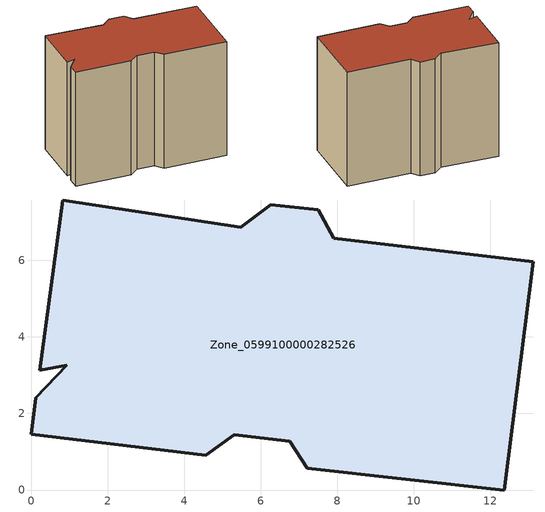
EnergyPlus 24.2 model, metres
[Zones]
Zone_0599100000282526
 floor ground (C_G): 6.27,7.45 7.51,7.33 7.92,6.58 13.13,5.96 12.36,0 7.22,0.57 6.77,1.27 5.32,1.45 4.57,0.91 0,1.45 0.13,2.42 0.94,3.27 0.23,3.14 0.82,7.58 5.47,6.87 z0
 wall outside (C_F): 0.82,7.58 0.23,3.14 0.94,3.27 0.13,2.42 0,1.45 4.57,0.91 5.32,1.45 6.77,1.27 7.22,0.57 12.36,0 13.13,5.96 7.92,6.58 7.51,7.33 6.27,7.45 5.47,6.87 0.82,7.58 z0:9.9
 roof outside (C_R): 0.94,3.27 0.13,2.42 0,1.45 4.57,0.91 5.32,1.45 6.77,1.27 7.22,0.57 12.36,0 13.13,5.96 7.92,6.58 7.51,7.33 6.27,7.45 5.47,6.87 0.82,7.58 0.23,3.14 z9.9
[BUILDING]
Pand.0599100000282526: North Axis=0; Terrain=City; Loads Convergence Tolerance Value=0.04; Temperature Convergence Tolerance Value=0.4; Solar Distribution=FullExterior; Maximum Number of Warmup Days=25; Minimum Number of Warmup Days=1
[Site:Location]
Rotterdam.The.Hague.AP_ZH_NLD Design_Conditions: Latitude=51.96; Longitude=4.45; Time Zone=1; Elevation=-4.5
[SITE:GROUNDTEMPERATURE:BUILDINGSURFACE]
18, 18, 18, 18, 18, 18, 18, 18, 18, 18, 18, 18
[MATERIAL] Thermal Absorptance=0.9; Solar Absorptance=0.7; Visible Absorptance=0.7
Name | Roughness | Thickness | Conductivity | Density | Specific Heat
G.TI.1946 | MediumSmooth | 0.15 | 1 | 540 | 1210
F.TI.1946 | Rough | 0.3 | 0.857143 | 1920 | 840
R.TI.1946 | MediumRough | 0.2 | 0.1 | 1500 | 1000
[CONSTRUCTION]
C_G: G.TI.1946
C_F: F.TI.1946
C_R: R.TI.1946
[ZONE]
Zone_0599100000282526: Type=1; Multiplier=1; Ceiling Height=Autocalculate; Volume=Autocalculate; Floor Area=autocalculate; Part of Total Floor Area=Yes
[ZONEINFILTRATION:DESIGNFLOWRATE]
Infil_Zone_0599100000282526: Zone or ZoneList or Space or SpaceList=Zone_0599100000282526; Schedule=AlwaysOn; Design Flow Rate Calculation Method=Flow/Area; Flow Rate per Floor Area=0.003; Constant Term Coefficient=1; Temperature Term Coefficient=0; Velocity Term Coefficient=0; Velocity Squared Term Coefficient=0
[HVACTEMPLATE:ZONE:IDEALLOADSAIRSYSTEM]
Zone_0599100000282526: Maximum Heating Supply Air Temperature=50; Minimum Cooling Supply Air Temperature=13; Maximum Heating Supply Air Humidity Ratio=0.0156; Minimum Cooling Supply Air Humidity Ratio=0.0077; Heating Limit=NoLimit; Cooling Limit=NoLimit; Dehumidification Control Type=ConstantSensibleHeatRatio; Cooling Sensible Heat Ratio=0.7; Dehumidification Setpoint=60; Humidification Control Type=None; Humidification Setpoint=30; Outdoor Air Method=None; Outdoor Air Flow Rate per Person=0.00944; Outdoor Air Flow Rate per Zone Floor Area=0; Outdoor Air Flow Rate per Zone=0; Demand Controlled Ventilation Type=None; Outdoor Air Economizer Type=NoEconomizer; Heat Recovery Type=None; Sensible Heat Recovery Effectiveness=0.7; Latent Heat Recovery Effectiveness=0.65
[ZONECONTROL:THERMOSTAT]
ThermostatControl_Zone_0599100000282526: Zone or ZoneList=Zone_0599100000282526; Control Type Schedule=DualSetpointControlType; Control 1=Thermostat_Zone_0599100000282526; Temperature Difference Between Cutout And Setpoint=0
[THERMOSTATSETPOINT:DUALSETPOINT]
Thermostat_Zone_0599100000282526: Heating Setpoint Temperature Schedule=HeatingSetpoint_Zone_0599100000282526; Cooling Setpoint Temperature Schedule=CoolingSetpoint_Zone_0599100000282526
[SCHEDULE:COMPACT]
HeatingSetpoint_Zone_0599100000282526: Through: 12/31, For: AllDays, Until: 24:00, 21
CoolingSetpoint_Zone_0599100000282526: Through: 12/31, For: AllDays, Until: 24:00, 24
DualSetpointControlType: Through: 12/31, For: AllDays, Until: 24:00, 4
AlwaysOn: Through: 12/31, For: AllDays, Until: 24:00, 1
